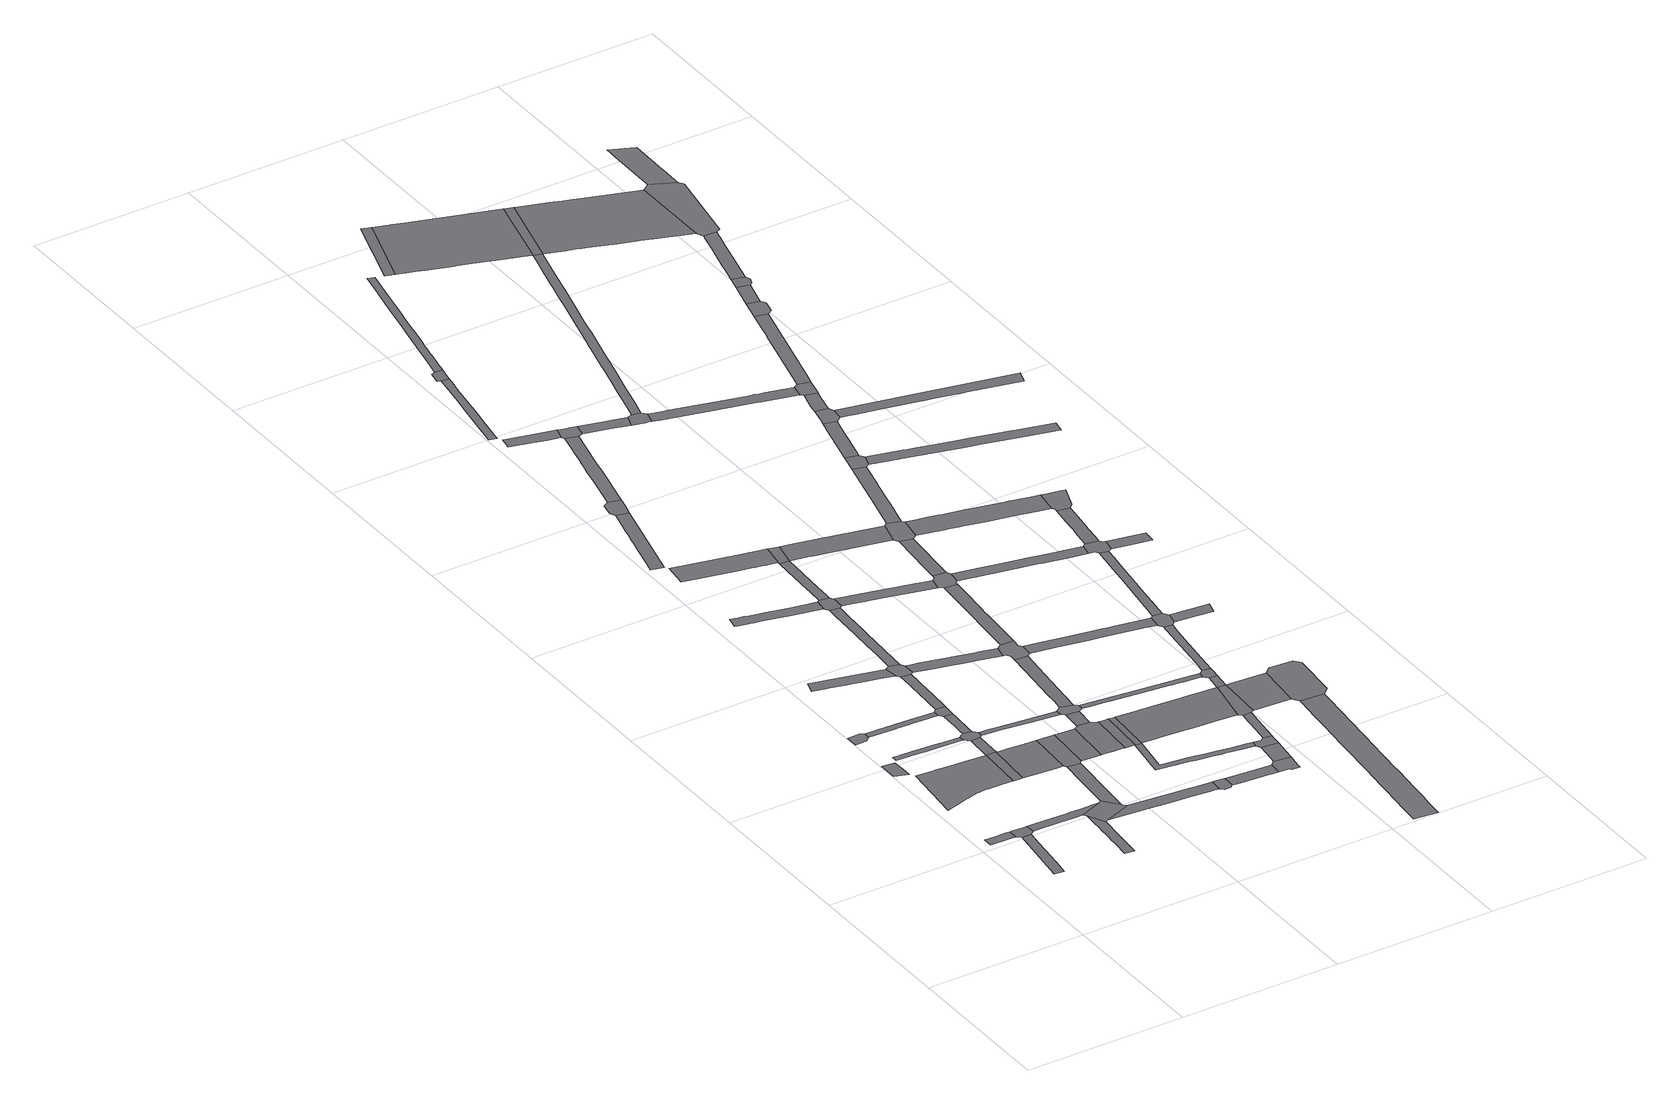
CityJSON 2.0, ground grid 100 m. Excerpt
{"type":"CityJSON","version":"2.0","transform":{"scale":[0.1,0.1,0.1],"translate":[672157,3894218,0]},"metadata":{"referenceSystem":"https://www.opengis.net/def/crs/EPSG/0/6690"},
"CityObjects":{
"road1":{"type":"Road","attributes":{"function":"9","usage":"9","RoadStructureAttribute.widthType":"2","RoadStructureAttribute.width":7.73,"RoadStructureAttribute.sectionType":"1"},"geometry":[{"type":"MultiSurface","lod":"1","boundaries":[[[0,1,2,3,4,5,6]]]}]},
"road2":{"type":"Road","attributes":{"function":"9","usage":"9","RoadStructureAttribute.widthType":"3","RoadStructureAttribute.width":5.12,"RoadStructureAttribute.sectionType":"1"},"geometry":[{"type":"MultiSurface","lod":"1","boundaries":[[[7,8,9,10,11,12,13,14,15]]]}]},
"road3":{"type":"Road","attributes":{"function":"9","usage":"9","RoadStructureAttribute.widthType":"9","RoadStructureAttribute.width":-9999,"RoadStructureAttribute.sectionType":"9"},"geometry":[{"type":"MultiSurface","lod":"1","boundaries":[[[16,17,18,19,3,2,7,15]]]}]},
"road4":{"type":"Road","attributes":{"function":"9","usage":"9","RoadStructureAttribute.widthType":"9","RoadStructureAttribute.width":-9999,"RoadStructureAttribute.sectionType":"9"},"geometry":[{"type":"MultiSurface","lod":"1","boundaries":[[[20,21,22,23,24]]]}]},
"road5":{"type":"Road","attributes":{"function":"9","usage":"9","RoadStructureAttribute.widthType":"9","RoadStructureAttribute.width":-9999,"RoadStructureAttribute.sectionType":"9"},"geometry":[{"type":"MultiSurface","lod":"1","boundaries":[[[25,26,27,28,29,30,31]]]}]},
"road6":{"type":"Road","attributes":{"function":"9","usage":"2","RoadStructureAttribute.widthType":"1","RoadStructureAttribute.width":35.46,"RoadStructureAttribute.sectionType":"9"},"geometry":[{"type":"MultiSurface","lod":"1","boundaries":[[[32,33,34,35,36,37,38,39,40,41,42,43,44,45,46,47,48,49,50]]]}]},
"road7":{"type":"Road","attributes":{"function":"9","usage":"9","RoadStructureAttribute.widthType":"2","RoadStructureAttribute.width":7.73,"RoadStructureAttribute.sectionType":"1"},"geometry":[{"type":"MultiSurface","lod":"1","boundaries":[[[51,52,53,54,55,56,57,58,59,17,16,60,61,62,63]]]}]},
"road8":{"type":"Road","attributes":{"function":"9","usage":"9","RoadStructureAttribute.widthType":"3","RoadStructureAttribute.width":5.75,"RoadStructureAttribute.sectionType":"1"},"geometry":[{"type":"MultiSurface","lod":"1","boundaries":[[[64,65,66,67,68,69,70,71,72,73,74,75,76,77]]]}]},
"road9":{"type":"Road","attributes":{"function":"9","usage":"9","RoadStructureAttribute.widthType":"4","RoadStructureAttribute.width":3.27,"RoadStructureAttribute.sectionType":"1"},"geometry":[{"type":"MultiSurface","lod":"1","boundaries":[[[78,79,80,81,82,83,84,85,86,87,88,89,90,91,92,93]]]}]},
"road10":{"type":"Road","attributes":{"function":"9","usage":"9","RoadStructureAttribute.widthType":"4","RoadStructureAttribute.width":3.64,"RoadStructureAttribute.sectionType":"1"},"geometry":[{"type":"MultiSurface","lod":"1","boundaries":[[[28,94,95,96,97,98,99,100,101,102,103,29]]]}]},
"road11":{"type":"Road","attributes":{"function":"9","usage":"9","RoadStructureAttribute.widthType":"9","RoadStructureAttribute.width":-9999,"RoadStructureAttribute.sectionType":"9"},"geometry":[{"type":"MultiSurface","lod":"1","boundaries":[[[104,32,50,105,106,107]]]}]},
"road12":{"type":"Road","attributes":{"function":"9","usage":"9","RoadStructureAttribute.widthType":"9","RoadStructureAttribute.width":-9999,"RoadStructureAttribute.sectionType":"9"},"geometry":[{"type":"MultiSurface","lod":"1","boundaries":[[[69,68,108,109,110,111,112,113,51,63]]]}]},
"road13":{"type":"Road","attributes":{"function":"9","usage":"9","RoadStructureAttribute.widthType":"3","RoadStructureAttribute.width":5.62,"RoadStructureAttribute.sectionType":"1"},"geometry":[{"type":"MultiSurface","lod":"1","boundaries":[[[32,104,114,115,116,117,118]]]}]},
"road14":{"type":"Road","attributes":{"function":"9","usage":"9","RoadStructureAttribute.widthType":"9","RoadStructureAttribute.width":-9999,"RoadStructureAttribute.sectionType":"9"},"geometry":[{"type":"MultiSurface","lod":"1","boundaries":[[[119,120,121,78,93,117,116,122,123]]]}]},
"road15":{"type":"Road","attributes":{"function":"9","usage":"9","RoadStructureAttribute.widthType":"2","RoadStructureAttribute.width":8.01,"RoadStructureAttribute.sectionType":"1"},"geometry":[{"type":"MultiSurface","lod":"1","boundaries":[[[124,125,126,127,128,129,130,131,132,133,134,135,136,137,138,139,140]]]}]},
"road16":{"type":"Road","attributes":{"function":"3","usage":"2","RoadStructureAttribute.widthType":"1","RoadStructureAttribute.width":35.46,"RoadStructureAttribute.sectionType":"1"},"geometry":[{"type":"MultiSurface","lod":"1","boundaries":[[[106,141,142,143,144,145,146,147,148,149,107]]]}]},
"road17":{"type":"Road","attributes":{"function":"9","usage":"9","RoadStructureAttribute.widthType":"3","RoadStructureAttribute.width":5.62,"RoadStructureAttribute.sectionType":"1"},"geometry":[{"type":"MultiSurface","lod":"1","boundaries":[[[119,150,151,152,153,154,155,156,157,158,120]]]}]},
"road18":{"type":"Road","attributes":{"function":"9","usage":"9","RoadStructureAttribute.widthType":"2","RoadStructureAttribute.width":6.92,"RoadStructureAttribute.sectionType":"1"},"geometry":[{"type":"MultiSurface","lod":"1","boundaries":[[[159,160,161,162,163,164,112,111,165,166,167,168,169]]]}]},
"road19":{"type":"Road","attributes":{"function":"9","usage":"9","RoadStructureAttribute.widthType":"9","RoadStructureAttribute.width":-9999,"RoadStructureAttribute.sectionType":"9"},"geometry":[{"type":"MultiSurface","lod":"1","boundaries":[[[155,154,170,171,172,101,100]]]}]},
"road20":{"type":"Road","attributes":{"function":"9","usage":"9","RoadStructureAttribute.widthType":"2","RoadStructureAttribute.width":7.73,"RoadStructureAttribute.sectionType":"1"},"geometry":[{"type":"MultiSurface","lod":"1","boundaries":[[[173,174,175,176,177,109,108,178,179,180,181,182,183,184,185,186,187]]]}]},
"road21":{"type":"Road","attributes":{"function":"9","usage":"9","RoadStructureAttribute.widthType":"3","RoadStructureAttribute.width":5.62,"RoadStructureAttribute.sectionType":"1"},"geometry":[{"type":"MultiSurface","lod":"1","boundaries":[[[188,189,190,191,192,172,171,193,194,195,196,197,198]]]}]},
"road22":{"type":"Road","attributes":{"function":"9","usage":"9","RoadStructureAttribute.widthType":"9","RoadStructureAttribute.width":-9999,"RoadStructureAttribute.sectionType":"9"},"geometry":[{"type":"MultiSurface","lod":"1","boundaries":[[[199,200,201,202,146,145,159,169]]]}]},
"road23":{"type":"Road","attributes":{"function":"9","usage":"9","RoadStructureAttribute.widthType":"9","RoadStructureAttribute.width":-9999,"RoadStructureAttribute.sectionType":"9"},"geometry":[{"type":"MultiSurface","lod":"1","boundaries":[[[203,204,205,206,135,134,188,198]]]}]},
"road24":{"type":"Road","attributes":{"function":"9","usage":"9","RoadStructureAttribute.widthType":"2","RoadStructureAttribute.width":7.99,"RoadStructureAttribute.sectionType":"1"},"geometry":[{"type":"MultiSurface","lod":"1","boundaries":[[[207,208,209,210,211,212,213,214,215,216,217,218,219,220,221,222,223,224,225,226,227,228]]]}]},
"road25":{"type":"Road","attributes":{"function":"9","usage":"9","RoadStructureAttribute.widthType":"4","RoadStructureAttribute.width":3.3,"RoadStructureAttribute.sectionType":"1"},"geometry":[{"type":"MultiSurface","lod":"1","boundaries":[[[122,229,230,231,232,233,234,235,236,237,123]]]}]},
"road26":{"type":"Road","attributes":{"function":"1","usage":"2","RoadStructureAttribute.widthType":"1","RoadStructureAttribute.width":35.46,"RoadStructureAttribute.sectionType":"7"},"geometry":[{"type":"MultiSurface","lod":"1","boundaries":[[[200,238,239,240,241,201]]]}]},
"road27":{"type":"Road","attributes":{"function":"9","usage":"9","RoadStructureAttribute.widthType":"2","RoadStructureAttribute.width":7.63,"RoadStructureAttribute.sectionType":"1"},"geometry":[{"type":"MultiSurface","lod":"1","boundaries":[[[242,243,244,245,246,247,248,249,250,251,252,253,254]]]}]},
"road28":{"type":"Road","attributes":{"function":"9","usage":"9","RoadStructureAttribute.widthType":"3","RoadStructureAttribute.width":5.48,"RoadStructureAttribute.sectionType":"1"},"geometry":[{"type":"MultiSurface","lod":"1","boundaries":[[[205,255,256,257,258,259,260,261,262,263,264,265,266,267,268,269,270,271,206]]]}]},
"road29":{"type":"Road","attributes":{"function":"9","usage":"9","RoadStructureAttribute.widthType":"9","RoadStructureAttribute.width":-9999,"RoadStructureAttribute.sectionType":"9"},"geometry":[{"type":"MultiSurface","lod":"1","boundaries":[[[272,273,274,240,239,275,276,277,278,279]]]}]},
"road30":{"type":"Road","attributes":{"function":"9","usage":"9","RoadStructureAttribute.widthType":"2","RoadStructureAttribute.width":14.96,"RoadStructureAttribute.sectionType":"1"},"geometry":[{"type":"MultiSurface","lod":"1","boundaries":[[[280,281,282,283,284,285,286,287,288,289,290,291,292]]]}]},
"road31":{"type":"Road","attributes":{"function":"9","usage":"9","RoadStructureAttribute.widthType":"2","RoadStructureAttribute.width":7.03,"RoadStructureAttribute.sectionType":"1"},"geometry":[{"type":"MultiSurface","lod":"1","boundaries":[[[273,272,293,294]]]}]},
"road32":{"type":"Road","attributes":{"function":"9","usage":"9","RoadStructureAttribute.widthType":"9","RoadStructureAttribute.width":-9999,"RoadStructureAttribute.sectionType":"9"},"geometry":[{"type":"MultiSurface","lod":"1","boundaries":[[[243,242,295,296,297,298,299,300]]]}]},
"road33":{"type":"Road","attributes":{"function":"9","usage":"9","RoadStructureAttribute.widthType":"9","RoadStructureAttribute.width":-9999,"RoadStructureAttribute.sectionType":"9"},"geometry":[{"type":"MultiSurface","lod":"1","boundaries":[[[301,302,303,173,187,304,305]]]}]},
"road34":{"type":"Road","attributes":{"function":"9","usage":"9","RoadStructureAttribute.widthType":"9","RoadStructureAttribute.width":-9999,"RoadStructureAttribute.sectionType":"9"},"geometry":[{"type":"MultiSurface","lod":"1","boundaries":[[[306,307,308,228,227,264,263,309]]]}]},
"road35":{"type":"Road","attributes":{"function":"9","usage":"9","RoadStructureAttribute.widthType":"2","RoadStructureAttribute.width":8.01,"RoadStructureAttribute.sectionType":"1"},"geometry":[{"type":"MultiSurface","lod":"1","boundaries":[[[310,311,312,313,314,315,316,317,318,319,320,321,322,323,324,325,204,203]]]}]},
"road36":{"type":"Road","attributes":{"function":"3","usage":"2","RoadStructureAttribute.widthType":"1","RoadStructureAttribute.width":35.46,"RoadStructureAttribute.sectionType":"1"},"geometry":[{"type":"MultiSurface","lod":"1","boundaries":[[[326,279,278,327,328,329,330]]]}]},
"road37":{"type":"Road","attributes":{"function":"9","usage":"9","RoadStructureAttribute.widthType":"9","RoadStructureAttribute.width":-9999,"RoadStructureAttribute.sectionType":"9"},"geometry":[{"type":"MultiSurface","lod":"1","boundaries":[[[293,331,332,333,334,233,232,294]]]}]},
"road38":{"type":"Road","attributes":{"function":"9","usage":"9","RoadStructureAttribute.widthType":"9","RoadStructureAttribute.width":-9999,"RoadStructureAttribute.sectionType":"9"},"geometry":[{"type":"MultiSurface","lod":"1","boundaries":[[[329,335,336,337,338,330]]]}]},
"road39":{"type":"Road","attributes":{"function":"9","usage":"9","RoadStructureAttribute.widthType":"3","RoadStructureAttribute.width":5.39,"RoadStructureAttribute.sectionType":"1"},"geometry":[{"type":"MultiSurface","lod":"1","boundaries":[[[339,340,341,342,343,344,308,307,345,346,347,348,349,350]]]}]},
"road40":{"type":"Road","attributes":{"function":"9","usage":"9","RoadStructureAttribute.widthType":"2","RoadStructureAttribute.width":7.03,"RoadStructureAttribute.sectionType":"1"},"geometry":[{"type":"MultiSurface","lod":"1","boundaries":[[[351,352,353,354,355,334,333,356,357,358,359,360,361,362]]]}]},
"road41":{"type":"Road","attributes":{"function":"9","usage":"9","RoadStructureAttribute.widthType":"2","RoadStructureAttribute.width":7.73,"RoadStructureAttribute.sectionType":"1"},"geometry":[{"type":"MultiSurface","lod":"1","boundaries":[[[363,364,365,366,302,301,367,368,369,370,371,372]]]}]},
"road42":{"type":"Road","attributes":{"function":"9","usage":"9","RoadStructureAttribute.widthType":"4","RoadStructureAttribute.width":3.93,"RoadStructureAttribute.sectionType":"1"},"geometry":[{"type":"MultiSurface","lod":"1","boundaries":[[[373,374,375,376,377,378,379,380,381,335,329,382,383,384,385,386,387,388,389,390,391,392,393,394,395,396,397]]]}]},
"road43":{"type":"Road","attributes":{"function":"9","usage":"9","RoadStructureAttribute.widthType":"9","RoadStructureAttribute.width":-9999,"RoadStructureAttribute.sectionType":"9"},"geometry":[{"type":"MultiSurface","lod":"1","boundaries":[[[289,288,398,339,350,399]]]}]},
"road44":{"type":"Road","attributes":{"function":"9","usage":"9","RoadStructureAttribute.widthType":"2","RoadStructureAttribute.width":7.63,"RoadStructureAttribute.sectionType":"1"},"geometry":[{"type":"MultiSurface","lod":"1","boundaries":[[[400,401,402,403,404,405,406,407,408,409,298,297,410,411,412]]]}]},
"road45":{"type":"Road","attributes":{"function":"9","usage":"9","RoadStructureAttribute.widthType":"2","RoadStructureAttribute.width":7.93,"RoadStructureAttribute.sectionType":"1"},"geometry":[{"type":"MultiSurface","lod":"1","boundaries":[[[413,414,415,416,417,418,419,420]]]}]},
"road46":{"type":"Road","attributes":{"function":"9","usage":"9","RoadStructureAttribute.widthType":"3","RoadStructureAttribute.width":4.62,"RoadStructureAttribute.sectionType":"1"},"geometry":[{"type":"MultiSurface","lod":"1","boundaries":[[[421,422,423,424,425,426,427,428,429,430,431,432,433]]]}]},
"road47":{"type":"Road","attributes":{"function":"9","usage":"9","RoadStructureAttribute.widthType":"9","RoadStructureAttribute.width":-9999,"RoadStructureAttribute.sectionType":"9"},"geometry":[{"type":"MultiSurface","lod":"1","boundaries":[[[434,435,436,316,315,437,438,351,362,439,440]]]}]},
"road48":{"type":"Road","attributes":{"function":"9","usage":"9","RoadStructureAttribute.widthType":"2","RoadStructureAttribute.width":7.99,"RoadStructureAttribute.sectionType":"1"},"geometry":[{"type":"MultiSurface","lod":"1","boundaries":[[[441,442,443,444,445,446,447,448,449,450,451,452,453,306,309]]]}]},
"road49":{"type":"Road","attributes":{"function":"9","usage":"9","RoadStructureAttribute.widthType":"9","RoadStructureAttribute.width":-9999,"RoadStructureAttribute.sectionType":"9"},"geometry":[{"type":"MultiSurface","lod":"1","boundaries":[[[454,455,456,457,458,459,460,461,363,372]]]}]},
"road50":{"type":"Road","attributes":{"function":"3","usage":"2","RoadStructureAttribute.widthType":"1","RoadStructureAttribute.width":35.46,"RoadStructureAttribute.sectionType":"1"},"geometry":[{"type":"MultiSurface","lod":"1","boundaries":[[[337,462,463,464,465,466,467,468,469,470,471,472,473,474,475,476,477,478,479,480,481,338]]]}]},
"road51":{"type":"Road","attributes":{"function":"9","usage":"9","RoadStructureAttribute.widthType":"9","RoadStructureAttribute.width":-9999,"RoadStructureAttribute.sectionType":"9"},"geometry":[{"type":"MultiSurface","lod":"1","boundaries":[[[482,483,484,429,428,485,486,487,488]]]}]},
"road52":{"type":"Road","attributes":{"function":"9","usage":"9","RoadStructureAttribute.widthType":"9","RoadStructureAttribute.width":-9999,"RoadStructureAttribute.sectionType":"9"},"geometry":[{"type":"MultiSurface","lod":"1","boundaries":[[[489,490,491,416,415,400,412,492]]]}]},
"road53":{"type":"Road","attributes":{"function":"9","usage":"9","RoadStructureAttribute.widthType":"4","RoadStructureAttribute.width":3.42,"RoadStructureAttribute.sectionType":"1"},"geometry":[{"type":"MultiSurface","lod":"1","boundaries":[[[493,494,332,331,495,496,497,498,499,500,501,502,503,504,505,506]]]}]},
"road54":{"type":"Road","attributes":{"function":"9","usage":"9","RoadStructureAttribute.widthType":"2","RoadStructureAttribute.width":7.73,"RoadStructureAttribute.sectionType":"1"},"geometry":[{"type":"MultiSurface","lod":"1","boundaries":[[[460,507,508,509,510,461]]]}]},
"road55":{"type":"Road","attributes":{"function":"9","usage":"9","RoadStructureAttribute.widthType":"2","RoadStructureAttribute.width":7.17,"RoadStructureAttribute.sectionType":"1"},"geometry":[{"type":"MultiSurface","lod":"1","boundaries":[[[511,512,513,514,515,516,517,518,519,520,521,522,523,524,525,436,435]]]}]},
"road56":{"type":"Road","attributes":{"function":"9","usage":"9","RoadStructureAttribute.widthType":"9","RoadStructureAttribute.width":-9999,"RoadStructureAttribute.sectionType":"9"},"geometry":[{"type":"MultiSurface","lod":"1","boundaries":[[[526,527,528,529,530,397,396,509,508]]]}]},
"road57":{"type":"Road","attributes":{"function":"9","usage":"9","RoadStructureAttribute.widthType":"2","RoadStructureAttribute.width":14.96,"RoadStructureAttribute.sectionType":"1"},"geometry":[{"type":"MultiSurface","lod":"1","boundaries":[[[350,531,532,533,534,535,536,537,538,539,399]]]}]},
"road58":{"type":"Road","attributes":{"function":"9","usage":"9","RoadStructureAttribute.widthType":"2","RoadStructureAttribute.width":7.73,"RoadStructureAttribute.sectionType":"1"},"geometry":[{"type":"MultiSurface","lod":"1","boundaries":[[[527,540,541,542,543,544,545,546,547,528]]]}]},
"road59":{"type":"Road","attributes":{"function":"9","usage":"9","RoadStructureAttribute.widthType":"9","RoadStructureAttribute.width":-9999,"RoadStructureAttribute.sectionType":"9"},"geometry":[{"type":"MultiSurface","lod":"1","boundaries":[[[548,448,447,549,519,518,550,551,552,553,554]]]}]},
"road60":{"type":"Road","attributes":{"function":"9","usage":"9","RoadStructureAttribute.widthType":"2","RoadStructureAttribute.width":7.93,"RoadStructureAttribute.sectionType":"1"},"geometry":[{"type":"MultiSurface","lod":"1","boundaries":[[[555,556,557,558,559,489,492]]]}]},
"road61":{"type":"Road","attributes":{"function":"9","usage":"9","RoadStructureAttribute.widthType":"3","RoadStructureAttribute.width":4.62,"RoadStructureAttribute.sectionType":"1"},"geometry":[{"type":"MultiSurface","lod":"1","boundaries":[[[560,561,562,563,564,565,566,567,488,487,568,569,570,571,572,573,574,575,576,577,578,579,580,581,582,583]]]}]},
"road62":{"type":"Road","attributes":{"function":"9","usage":"9","RoadStructureAttribute.widthType":"9","RoadStructureAttribute.width":-9999,"RoadStructureAttribute.sectionType":"9"},"geometry":[{"type":"MultiSurface","lod":"1","boundaries":[[[471,470,544,543,584,585]]]}]},
"road63":{"type":"Road","attributes":{"function":"9","usage":"9","RoadStructureAttribute.widthType":"2","RoadStructureAttribute.width":8.01,"RoadStructureAttribute.sectionType":"1"},"geometry":[{"type":"MultiSurface","lod":"1","boundaries":[[[439,586,587,588,589,590,591,592,593,594,595,596,597,598,599,600,601,440]]]}]},
"road64":{"type":"Road","attributes":{"function":"9","usage":"9","RoadStructureAttribute.widthType":"2","RoadStructureAttribute.width":6.54,"RoadStructureAttribute.sectionType":"1"},"geometry":[{"type":"MultiSurface","lod":"1","boundaries":[[[553,602,603,604,605,554]]]}]},
"road65":{"type":"Road","attributes":{"function":"9","usage":"9","RoadStructureAttribute.widthType":"2","RoadStructureAttribute.width":13.67,"RoadStructureAttribute.sectionType":"1"},"geometry":[{"type":"MultiSurface","lod":"1","boundaries":[[[606,607,608,609,610,611,612,613,614,615,616,617,618,619,620,621,622,623,624,625,626,627,628,629,630,631,632,633,634,635,636,637,638,639,640,641,642,643,644]]]}]},
"road66":{"type":"Road","attributes":{"function":"9","usage":"9","RoadStructureAttribute.widthType":"9","RoadStructureAttribute.width":-9999,"RoadStructureAttribute.sectionType":"9"},"geometry":[{"type":"MultiSurface","lod":"1","boundaries":[[[645,646,557,556,647,648,649,650]]]}]},
"road67":{"type":"Road","attributes":{"function":"9","usage":"9","RoadStructureAttribute.widthType":"3","RoadStructureAttribute.width":4.71,"RoadStructureAttribute.sectionType":"1"},"geometry":[{"type":"MultiSurface","lod":"1","boundaries":[[[651,652,653,471,585]]]}]},
"road68":{"type":"Road","attributes":{"function":"9","usage":"9","RoadStructureAttribute.widthType":"9","RoadStructureAttribute.width":-9999,"RoadStructureAttribute.sectionType":"9"},"geometry":[{"type":"MultiSurface","lod":"1","boundaries":[[[654,493,506,652,651,655,656,657,658]]]}]},
"road69":{"type":"Road","attributes":{"function":"9","usage":"9","RoadStructureAttribute.widthType":"9","RoadStructureAttribute.width":-9999,"RoadStructureAttribute.sectionType":"9"},"geometry":[{"type":"MultiSurface","lod":"1","boundaries":[[[536,535,603,602,659,660,661,662]]]}]},
"road70":{"type":"Road","attributes":{"function":"3","usage":"2","RoadStructureAttribute.widthType":"1","RoadStructureAttribute.width":35.46,"RoadStructureAttribute.sectionType":"1"},"geometry":[{"type":"MultiSurface","lod":"1","boundaries":[[[584,663,664,665,585]]]}]},
"road71":{"type":"Road","attributes":{"function":"9","usage":"9","RoadStructureAttribute.widthType":"3","RoadStructureAttribute.width":4.71,"RoadStructureAttribute.sectionType":"1"},"geometry":[{"type":"MultiSurface","lod":"1","boundaries":[[[657,666,667,668,669,670,671,672,673,674,675,676,677,678,679,658]]]}]},
"road72":{"type":"Road","attributes":{"function":"9","usage":"9","RoadStructureAttribute.widthType":"2","RoadStructureAttribute.width":7.99,"RoadStructureAttribute.sectionType":"1"},"geometry":[{"type":"MultiSurface","lod":"1","boundaries":[[[680,681,682,683,684,685,552,551,686,687,688,689,690,691,692,693,694,695,696,697,698,699,700,701]]]}]},
"road73":{"type":"Road","attributes":{"function":"9","usage":"9","RoadStructureAttribute.widthType":"2","RoadStructureAttribute.width":8.11,"RoadStructureAttribute.sectionType":"1"},"geometry":[{"type":"MultiSurface","lod":"1","boundaries":[[[661,702,703,704,705,706,707,708,709,710,711,712,713,714,662]]]}]},
"road74":{"type":"Road","attributes":{"function":"9","usage":"9","RoadStructureAttribute.widthType":"9","RoadStructureAttribute.width":-9999,"RoadStructureAttribute.sectionType":"9"},"geometry":[{"type":"MultiSurface","lod":"1","boundaries":[[[715,716,592,591,676,675,717,718]]]}]},
"road75":{"type":"Road","attributes":{"function":"9","usage":"9","RoadStructureAttribute.widthType":"9","RoadStructureAttribute.width":-9999,"RoadStructureAttribute.sectionType":"9"},"geometry":[{"type":"MultiSurface","lod":"1","boundaries":[[[643,719,720,721,722,664,663,644]]]}]},
"road76":{"type":"Road","attributes":{"function":"9","usage":"9","RoadStructureAttribute.widthType":"9","RoadStructureAttribute.width":-9999,"RoadStructureAttribute.sectionType":"9"},"geometry":[{"type":"MultiSurface","lod":"1","boundaries":[[[723,724,725,726]]]}]},
"road77":{"type":"Road","attributes":{"function":"9","usage":"9","RoadStructureAttribute.widthType":"2","RoadStructureAttribute.width":7.93,"RoadStructureAttribute.sectionType":"1"},"geometry":[{"type":"MultiSurface","lod":"1","boundaries":[[[727,728,729,730,731,732,733,734,735,736,650,649,737,738,739,740,741]]]}]},
"road78":{"type":"Road","attributes":{"function":"9","usage":"9","RoadStructureAttribute.widthType":"9","RoadStructureAttribute.width":-9999,"RoadStructureAttribute.sectionType":"9"},"geometry":[{"type":"MultiSurface","lod":"1","boundaries":[[[742,743,710,709,744,745]]]}]},
"road79":{"type":"Road","attributes":{"function":"9","usage":"9","RoadStructureAttribute.widthType":"2","RoadStructureAttribute.width":8.01,"RoadStructureAttribute.sectionType":"1"},"geometry":[{"type":"MultiSurface","lod":"1","boundaries":[[[746,747,748,718,717]]]}]},
"road80":{"type":"Road","attributes":{"function":"9","usage":"9","RoadStructureAttribute.widthType":"2","RoadStructureAttribute.width":14.96,"RoadStructureAttribute.sectionType":"1"},"geometry":[{"type":"MultiSurface","lod":"1","boundaries":[[[749,750,751,752,753,754,755,756,757,758,759,760,660,659,761,762,763,764,765,766,767,768,769,770,771]]]}]},
"road81":{"type":"Road","attributes":{"function":"9","usage":"9","RoadStructureAttribute.widthType":"3","RoadStructureAttribute.width":5.04,"RoadStructureAttribute.sectionType":"1"},"geometry":[{"type":"MultiSurface","lod":"1","boundaries":[[[772,773,774,775,776,777,778,779,780,781,782,716,715]]]}]},
"road82":{"type":"Road","attributes":{"function":"9","usage":"9","RoadStructureAttribute.widthType":"3","RoadStructureAttribute.width":5.39,"RoadStructureAttribute.sectionType":"1"},"geometry":[{"type":"MultiSurface","lod":"1","boundaries":[[[783,784,785,786,787,788,789,790,791,792,793,794,795,796,797,798,799,800,801,802,803,804,805,806,807,646,645,808,809,810,811,812,813,814,815,816,817,818,819,820,821,822,823]]]}]},
"road83":{"type":"Road","attributes":{"function":"9","usage":"9","RoadStructureAttribute.widthType":"2","RoadStructureAttribute.width":8.11,"RoadStructureAttribute.sectionType":"1"},"geometry":[{"type":"MultiSurface","lod":"1","boundaries":[[[824,825,743,742,826,827,828,829]]]}]},
"road84":{"type":"Road","attributes":{"function":"9","usage":"9","RoadStructureAttribute.widthType":"9","RoadStructureAttribute.width":-9999,"RoadStructureAttribute.sectionType":"9"},"geometry":[{"type":"MultiSurface","lod":"1","boundaries":[[[700,830,779,778,831,832,833,834,835,836,701]]]}]},
"road85":{"type":"Road","attributes":{"function":"9","usage":"9","RoadStructureAttribute.widthType":"9","RoadStructureAttribute.width":-9999,"RoadStructureAttribute.sectionType":"9"},"geometry":[{"type":"MultiSurface","lod":"1","boundaries":[[[837,838,839,840,824,829,841,842]]]}]},
"road86":{"type":"Road","attributes":{"function":"2","usage":"1","RoadStructureAttribute.widthType":"1","RoadStructureAttribute.width":39.15,"RoadStructureAttribute.sectionType":"1"},"geometry":[{"type":"MultiSurface","lod":"1","boundaries":[[[843,844,845,846,847,725,724,848,849,850,851,852,853,854,855,856,784,857,858]]]}]},
"road87":{"type":"Road","attributes":{"function":"9","usage":"9","RoadStructureAttribute.widthType":"2","RoadStructureAttribute.width":6.55,"RoadStructureAttribute.sectionType":"1"},"geometry":[{"type":"MultiSurface","lod":"1","boundaries":[[[859,860,861,862,863,864,836,835,865,866,867,868]]]}]},
"road88":{"type":"Road","attributes":{"function":"9","usage":"9","RoadStructureAttribute.widthType":"2","RoadStructureAttribute.width":8.11,"RoadStructureAttribute.sectionType":"1"},"geometry":[{"type":"MultiSurface","lod":"1","boundaries":[[[869,838,837,870,871,872,873]]]}]},
"road89":{"type":"Road","attributes":{"function":"9","usage":"9","RoadStructureAttribute.widthType":"2","RoadStructureAttribute.width":7.99,"RoadStructureAttribute.sectionType":"1"},"geometry":[{"type":"MultiSurface","lod":"1","boundaries":[[[874,833,832,875,876]]]}]},
"road90":{"type":"Road","attributes":{"function":"9","usage":"9","RoadStructureAttribute.widthType":"9","RoadStructureAttribute.width":-9999,"RoadStructureAttribute.sectionType":"9"},"geometry":[{"type":"MultiSurface","lod":"1","boundaries":[[[872,877,878,879,727,741,873]]]}]},
"road91":{"type":"Road","attributes":{"function":"9","usage":"9","RoadStructureAttribute.widthType":"9","RoadStructureAttribute.width":-9999,"RoadStructureAttribute.sectionType":"9"},"geometry":[{"type":"MultiSurface","lod":"1","boundaries":[[[880,881,882,883,749,771,884,859,868]]]}]},
"road92":{"type":"Road","attributes":{"function":"9","usage":"9","RoadStructureAttribute.widthType":"2","RoadStructureAttribute.width":7.61,"RoadStructureAttribute.sectionType":"1"},"geometry":[{"type":"MultiSurface","lod":"1","boundaries":[[[744,885,886,887,888,889,890,891,892,893,894,895,896,897,898,899,900,901,902,903,745]]]}]},
"road93":{"type":"Road","attributes":{"function":"9","usage":"9","RoadStructureAttribute.widthType":"9","RoadStructureAttribute.width":-9999,"RoadStructureAttribute.sectionType":"9"},"geometry":[{"type":"MultiSurface","lod":"1","boundaries":[[[857,784,783,904]]]}]},
"road94":{"type":"Road","attributes":{"function":"9","usage":"9","RoadStructureAttribute.widthType":"2","RoadStructureAttribute.width":8.11,"RoadStructureAttribute.sectionType":"1"},"geometry":[{"type":"MultiSurface","lod":"1","boundaries":[[[905,906,907,908,909,879,878,910,911]]]}]},
"road95":{"type":"Road","attributes":{"function":"9","usage":"9","RoadStructureAttribute.widthType":"2","RoadStructureAttribute.width":7.63,"RoadStructureAttribute.sectionType":"1"},"geometry":[{"type":"MultiSurface","lod":"1","boundaries":[[[841,912,913,914,915,916,917,918,919,920,921,922,923,924,925,842]]]}]},
"road96":{"type":"Road","attributes":{"function":"9","usage":"9","RoadStructureAttribute.widthType":"9","RoadStructureAttribute.width":-9999,"RoadStructureAttribute.sectionType":"9"},"geometry":[{"type":"MultiSurface","lod":"1","boundaries":[[[905,911,926,927,928,929,930]]]}]},
"road97":{"type":"Road","attributes":{"function":"9","usage":"9","RoadStructureAttribute.widthType":"2","RoadStructureAttribute.width":8.11,"RoadStructureAttribute.sectionType":"1"},"geometry":[{"type":"MultiSurface","lod":"1","boundaries":[[[930,929,931,932,933,934]]]}]},
"road98":{"type":"Road","attributes":{"function":"2","usage":"1","RoadStructureAttribute.widthType":"1","RoadStructureAttribute.width":39.15,"RoadStructureAttribute.sectionType":"1"},"geometry":[{"type":"MultiSurface","lod":"1","boundaries":[[[783,935,936,937,938,939,940,941,942,943,944,945,946,947,948,949,950,951,952,953,954,904]]]}]},
"road99":{"type":"Road","attributes":{"function":"9","usage":"9","RoadStructureAttribute.widthType":"9","RoadStructureAttribute.width":-9999,"RoadStructureAttribute.sectionType":"9"},"geometry":[{"type":"MultiSurface","lod":"1","boundaries":[[[933,955,956,957,958,934]]]}]},
"road100":{"type":"Road","attributes":{"function":"9","usage":"9","RoadStructureAttribute.widthType":"2","RoadStructureAttribute.width":8.11,"RoadStructureAttribute.sectionType":"1"},"geometry":[{"type":"MultiSurface","lod":"1","boundaries":[[[957,959,960,961,962,963,964,965,966,967,968,969,970,971,958]]]}]},
"road101":{"type":"Road","attributes":{"function":"9","usage":"9","RoadStructureAttribute.widthType":"9","RoadStructureAttribute.width":-9999,"RoadStructureAttribute.sectionType":"9"},"geometry":[{"type":"MultiSurface","lod":"1","boundaries":[[[944,965,964,972,973,974,975,976,945]]]}]},
"road102":{"type":"Road","attributes":{"function":"9","usage":"9","RoadStructureAttribute.widthType":"2","RoadStructureAttribute.width":14.88,"RoadStructureAttribute.sectionType":"1"},"geometry":[{"type":"MultiSurface","lod":"1","boundaries":[[[974,977,978,979,980,981,982,983,984,975]]]}]}
},
"vertices":[
[75,1044,0],[173,1042,0],[234,1041,0],[235,1101,0],[209,1102,0],[158,1103,0],[76,1104,0],
[259,1015,0],[237,843,0],[206,609,0],[266,601,0],[279,705,0],[290,786,0],[296,836,0],[299,861,0],[319,1016,0],
[346,1037,0],[343,1097,0],[326,1098,0],[249,1101,0],
[11,1919,0],[91,1888,0],[91,1955,0],[90,2031,0],[10,2038,0],
[8,2346,0],[10,2300,0],[82,2302,0],[108,2327,0],[111,2367,0],[88,2380,0],[8,2380,0],
[549,1828,0],[546,1828,0],[365,1840,0],[327,1843,0],[272,1847,0],[245,1849,0],[212,1851,0],[114,1858,0],[73,1467,0],[103,1476,0],[145,1488,0],[220,1509,0],[235,1514,0],[300,1529,0],[313,1531,0],[357,1535,0],[375,1534,0],[449,1533,0],[531,1528,0],
[801,1087,0],[750,1088,0],[737,1088,0],[679,1089,0],[647,1090,0],[625,1091,0],[592,1091,0],[509,1093,0],[389,1096,0],[369,1037,0],[515,1033,0],[595,1031,0],[661,1030,0],
[701,569,0],[709,662,0],[722,802,0],[727,855,0],[730,901,0],[677,1011,0],[673,947,0],[667,860,0],[665,844,0],[661,791,0],[658,757,0],[656,741,0],[651,685,0],[641,577,0],
[527,2060,0],[425,2065,0],[366,2069,0],[314,2072,0],[272,2074,0],[220,2077,0],[170,2080,0],[169,2080,0],[154,2081,0],[109,2085,0],[109,2048,0],[232,2041,0],[262,2039,0],[289,2038,0],[345,2035,0],[528,2025,0],
[272,2320,0],[287,2320,0],[329,2318,0],[369,2316,0],[386,2316,0],[448,2313,0],[547,2309,0],[548,2349,0],[400,2355,0],[188,2364,0],
[612,1825,0],[567,1526,0],[591,1524,0],[611,1823,0],
[749,914,0],[917,980,0],[896,1004,0],[894,1007,0],[820,1099,0],[803,1089,0],
[612,1826,0],[615,1920,0],[619,1998,0],[559,1993,0],[549,1831,0],
[614,2076,0],[562,2081,0],[543,2069,0],[635,2010,0],[640,2048,0],
[104,2890,0],[179,2872,0],[212,2864,0],[222,2861,0],[270,2850,0],[301,2842,0],[327,2836,0],[374,2824,0],[407,2816,0],[491,2796,0],[576,2775,0],[562,2860,0],[427,2893,0],[422,2894,0],[364,2908,0],[228,2942,0],[126,2966,0],
[700,1516,0],[741,1514,0],[766,1512,0],[816,1509,0],[841,1508,0],[859,1807,0],[787,1812,0],[735,1815,0],[689,1818,0],
[615,2099,0],[618,2156,0],[620,2188,0],[624,2251,0],[625,2282,0],[570,2285,0],[567,2200,0],[566,2182,0],[563,2098,0],
[856,1489,0],[842,1342,0],[837,1284,0],[834,1250,0],[832,1229,0],[827,1173,0],[914,1227,0],[917,1258,0],[919,1285,0],[924,1335,0],[938,1481,0],
[628,2331,0],[630,2367,0],[571,2370,0],
[1438,935,0],[1375,940,0],[1259,951,0],[1174,959,0],[951,977,0],[936,898,0],[999,893,0],[1103,884,0],[1167,879,0],[1229,873,0],[1271,870,0],[1317,865,0],[1374,860,0],[1404,857,0],[1431,855,0],
[592,2752,0],[587,2662,0],[580,2527,0],[577,2484,0],[575,2450,0],[640,2528,0],[641,2548,0],[644,2596,0],[645,2614,0],[648,2666,0],[652,2740,0],
[938,1488,0],[954,1501,0],[972,1801,0],[930,1803,0],
[670,2753,0],[670,2835,0],[654,2862,0],[595,2878,0],
[598,3642,0],[545,3653,0],[492,3664,0],[479,3667,0],[407,3683,0],[329,3701,0],[290,3709,0],[220,3725,0],[206,3729,0],[173,3736,0],[125,3747,0],[107,3671,0],[128,3666,0],[184,3654,0],[195,3652,0],[215,3647,0],[250,3640,0],[279,3633,0],[340,3620,0],[403,3606,0],[612,3561,0],[624,3637,0],
[701,2006,0],[731,2003,0],[947,1978,0],[1116,1959,0],[1112,1995,0],[729,2038,0],[715,2040,0],[703,2041,0],[665,2045,0],
[1048,1495,0],[1078,1493,0],[1098,1793,0],[1067,1795,0],
[254,4957,0],[177,4977,0],[164,4926,0],[135,4807,0],[125,4766,0],[113,4718,0],[104,4683,0],[97,4656,0],[85,4605,0],[79,4582,0],[61,4507,0],[36,4406,0],[113,4386,0],
[663,3021,0],[663,3025,0],[674,3223,0],[674,3225,0],[675,3234,0],[683,3381,0],[683,3382,0],[683,3391,0],[693,3520,0],[631,3531,0],[627,3460,0],[616,3255,0],[613,3209,0],[612,3186,0],[612,3184,0],[608,3117,0],[602,3008,0],
[1206,1806,0],[1125,1813,0],[1125,1809,0],[1082,1493,0],[1152,1488,0],[1218,1484,0],[1225,1483,0],[1245,1783,0],
[199,4192,0],[444,4138,0],[507,4125,0],[530,4120,0],[540,4118,0],[550,4116,0],[587,4107,0],[600,4105,0],[660,4092,0],[684,4240,0],[534,4273,0],[129,4360,0],[108,4211,0],
[1217,1930,0],[1136,1940,0],
[265,5001,0],[283,5071,0],[287,5090,0],[211,5110,0],[178,5091,0],[161,5012,0],
[1510,848,0],[1512,928,0],[1465,932,0],[1451,832,0],[1491,834,0],
[715,3617,0],[699,3641,0],[639,3647,0],[713,3535,0],
[716,2742,0],[766,2730,0],[871,2705,0],[965,2682,0],[1048,2662,0],[1173,2632,0],[1192,2710,0],[1080,2737,0],[1076,2738,0],[934,2772,0],[923,2775,0],[810,2802,0],[780,2809,0],[766,2812,0],[748,2817,0],[714,2825,0],
[1281,1780,0],[1258,1481,0],[1284,1479,0],[1287,1479,0],[1307,1779,0],
[1247,1947,0],[1246,1983,0],[1225,2005,0],[1151,2022,0],
[1326,1473,0],[1326,1474,0],[1327,1477,0],[1347,1776,0],
[659,4078,0],[651,3905,0],[649,3865,0],[648,3844,0],[645,3788,0],[643,3745,0],[700,3664,0],[702,3722,0],[704,3763,0],[708,3844,0],[712,3927,0],[720,4076,0],
[1206,2564,0],[1183,2339,0],[1164,2153,0],[1160,2111,0],[1158,2093,0],[1234,2089,0],[1235,2097,0],[1237,2113,0],[1254,2265,0],[1255,2277,0],[1271,2423,0],[1285,2556,0],
[1801,904,0],[1761,907,0],[1644,917,0],[1547,925,0],[1541,845,0],[1613,839,0],[1696,832,0],[1728,830,0],[1756,827,0],[1794,824,0],
[1810,1158,0],[1710,1173,0],[1643,1184,0],[1594,1191,0],[1559,1197,0],[1502,1206,0],[1452,1213,0],[1338,1230,0],[1289,1237,0],[1286,1476,0],[1260,1312,0],[1257,1294,0],[1252,1260,0],[1243,1204,0],[1350,1188,0],[1364,1186,0],[1398,1181,0],[1446,1174,0],[1480,1169,0],[1582,1153,0],[1630,1145,0],[1657,1141,0],[1774,1123,0],[1833,1114,0],[1839,1153,0],
[660,4089,0],[752,4225,0],
[368,5785,0],[348,5700,0],[331,5628,0],[327,5608,0],[313,5551,0],[309,5534,0],[301,5497,0],[282,5418,0],[266,5347,0],[240,5235,0],[356,5387,0],[379,5490,0],[442,5762,0],
[205,5840,0],[277,5822,0],[357,5802,0],[377,5880,0],[320,5895,0],[185,5928,0],[77,5955,0],[61,5877,0],
[58,5984,0],[61,6001,0],[84,6137,0],[109,6285,0],[127,6394,0],[148,6523,0],[157,6574,0],[167,6635,0],[121,6643,0],[84,6421,0],[64,6305,0],[37,6139,0],[12,5994,0],
[1301,2678,0],[1305,2726,0],[1225,2733,0],[1194,2628,0],[1210,2603,0],[1311,2575,0],[1317,2655,0],
[753,3526,0],[845,3504,0],[857,3501,0],[930,3484,0],[973,3474,0],[991,3469,0],[1250,3408,0],[1269,3486,0],[1197,3503,0],[1174,3508,0],[1087,3529,0],[918,3569,0],[800,3597,0],
[1825,822,0],[1861,819,0],[1871,808,0],[1920,802,0],[1921,816,0],[1927,861,0],[1934,915,0],[1830,928,0],
[1424,1470,0],[1442,1469,0],[1559,1460,0],[1590,1458,0],[1625,1456,0],[1687,1451,0],[1791,1444,0],[1886,1438,0],[1924,1435,0],[1981,1732,0],[1978,1732,0],[1854,1740,0],[1816,1743,0],[1778,1746,0],[1758,1747,0],[1640,1755,0],[1492,1766,0],[1440,1770,0],[1370,1774,0],[1351,1776,0],
[113,6726,0],[97,6648,0],[118,6643,0],[176,6682,0],[180,6701,0],[186,6732,0],[139,6735,0],
[492,5851,0],[458,5860,0],[404,5873,0],[472,5773,0],
[1976,1900,0],[1593,1943,0],[1298,1941,0],[1318,1939,0],[1369,1933,0],[1422,1927,0],[1512,1917,0],[1660,1900,0],[1771,1887,0],[1789,1885,0],[1818,1881,0],[1869,1876,0],[1943,1867,0],[1972,1864,0],
[1944,992,0],[1954,1073,0],[1850,1087,0],[1836,975,0],
[1307,2760,0],[1316,2859,0],[1324,2951,0],[1330,3023,0],[1332,3053,0],[1336,3099,0],[1354,3308,0],[1360,3378,0],[1280,3385,0],[1264,3196,0],[1262,3166,0],[1261,3163,0],[1257,3116,0],[1238,2894,0],[1235,2852,0],
[1962,1138,0],[1964,1153,0],[1911,1160,0],[1890,1146,0],[1847,1152,0],
[722,4075,0],[822,4054,0],[859,4046,0],[956,4025,0],[1310,3949,0],[1349,4093,0],[1304,4103,0],[970,4177,0],[814,4211,0],
[1972,1216,0],[1979,1274,0],[1987,1334,0],[1997,1415,0],[1943,1413,0],[1935,1355,0],[1931,1323,0],[1916,1199,0],
[1292,3503,0],[1266,3404,0],[1361,3395,0],[1378,3409,0],[1388,3488,0],[1373,3514,0],[1294,3522,0],
[652,5729,0],[744,5704,0],[773,5780,0],[690,5801,0],[649,5812,0],
[386,7724,0],[346,7740,0],[345,7737,0],[314,7585,0],[277,7407,0],[247,7259,0],[212,7091,0],[155,6814,0],[197,6786,0],[205,6826,0],[219,6897,0],[220,6901,0],[233,6967,0],[236,6982,0],[248,7039,0],[259,7092,0],[273,7163,0],[275,7175,0],[300,7298,0],[305,7322,0],[321,7398,0],[333,7460,0],[347,7527,0],[386,7721,0],
[2018,1427,0],[2033,1729,0],
[1474,2545,0],[1598,2523,0],[1652,2513,0],[1723,2500,0],[1985,2452,0],[2051,2439,0],[2062,2519,0],[1852,2557,0],[1819,2564,0],[1772,2572,0],[1722,2581,0],[1671,2591,0],[1556,2612,0],[1430,2635,0],[1408,2639,0],[1377,2645,0],
[1410,3900,0],[1331,3920,0],[1303,3623,0],[1296,3549,0],
[2282,1332,0],[2278,1293,0],[2266,1172,0],[2260,1114,0],[2259,1106,0],[2244,956,0],[2239,912,0],[2237,890,0],[2236,876,0],[2226,777,0],[2212,633,0],[2208,588,0],[2198,490,0],[2190,407,0],[2187,374,0],[2181,319,0],[2177,276,0],[2170,199,0],[2168,181,0],[2162,124,0],[2153,22,0],[2302,8,0],[2307,60,0],[2313,124,0],[2319,182,0],[2331,306,0],[2336,359,0],[2340,395,0],[2347,467,0],[2354,544,0],[2361,618,0],[2368,683,0],[2376,769,0],[2387,879,0],[2388,897,0],[2417,1179,0],[2427,1278,0],[2435,1362,0],[2285,1369,0],
[858,5782,0],[805,5792,0],[824,5683,0],[841,5679,0],[859,5674,0],[880,5751,0],
[2045,1831,0],[1997,1837,0],[1981,1735,0],
[1979,1899,0],[2051,1877,0],[2055,1910,0],[2055,1913,0],[2006,1919,0],
[1439,3920,0],[1465,4070,0],[1452,4085,0],[1374,4111,0],
[2254,1413,0],[2284,1712,0],[2233,1715,0],
[2058,1935,0],[2060,1949,0],[2063,1975,0],[2076,2079,0],[2083,2131,0],[2089,2175,0],[2091,2198,0],[2096,2233,0],[2110,2328,0],[2120,2397,0],[2069,2406,0],[2065,2369,0],[2034,2130,0],[2018,2006,0],
[2049,3355,0],[1942,3376,0],[1825,3400,0],[1760,3413,0],[1650,3435,0],[1565,3453,0],[1445,3396,0],[1489,3387,0],[1516,3381,0],[1570,3370,0],[1588,3367,0],[1649,3354,0],[1733,3337,0],[1745,3335,0],[1825,3319,0],[1839,3316,0],[1876,3308,0],[1889,3306,0],[2001,3283,0],[2069,3270,0],[2129,3257,0],[2145,3335,0],
[1495,4260,0],[1507,4313,0],[1540,4448,0],[1552,4495,0],[1557,4516,0],[1557,4517,0],[1579,4607,0],[1590,4653,0],[1512,4673,0],[1462,4472,0],[1432,4348,0],[1428,4331,0],[1422,4306,0],
[2135,2526,0],[2080,2532,0],[2145,2417,0],[2158,2492,0],
[2479,1399,0],[2505,1698,0],[2472,1737,0],[2322,1745,0],
[439,7707,0],[497,7689,0],[648,8164,0],[590,8183,0],
[1700,5548,0],[1587,5575,0],[1541,5587,0],[1494,5598,0],[1479,5602,0],[1446,5610,0],[1401,5621,0],[1005,5720,0],[966,5729,0],[922,5740,0],[898,5664,0],[1115,5610,0],[1430,5532,0],[1469,5522,0],[1683,5469,0],
[1620,4776,0],[1542,4795,0],[1616,4668,0],[1639,4745,0],
[2277,2404,0],[2383,2393,0],[2404,2471,0],
[2232,3902,0],[2181,3913,0],[2105,3930,0],[2090,3933,0],[2054,3941,0],[2036,3945,0],[1783,4000,0],[1718,4014,0],[1679,4023,0],[1656,4028,0],[1597,4041,0],[1538,4054,0],[1600,3885,0],[1611,3882,0],[1637,3877,0],[1684,3866,0],[1707,3861,0],[1848,3830,0],[1911,3817,0],[2023,3792,0],[2037,3789,0],[2126,3769,0],[2209,3751,0],
[2173,2795,0],[2184,2867,0],[2189,2904,0],[2207,3030,0],[2216,3093,0],[2224,3147,0],[2234,3214,0],[2181,3229,0],[2171,3158,0],[2150,3009,0],[2142,2952,0],
[1284,7434,0],[1233,7450,0],[1217,7389,0],[1188,7278,0],[1170,7209,0],[1154,7147,0],[1154,7144,0],[1145,7112,0],[1139,7086,0],[1125,7034,0],[1119,7008,0],[1098,6926,0],[1057,6767,0],[1049,6739,0],[1001,6550,0],[988,6503,0],[981,6473,0],[939,6312,0],[926,6262,0],[918,6230,0],[881,6088,0],[876,6068,0],[854,5983,0],[842,5936,0],[814,5827,0],[886,5889,0],[917,6009,0],[941,6104,0],[957,6164,0],[976,6241,0],[992,6299,0],[1007,6358,0],[1022,6416,0],[1075,6621,0],[1081,6646,0],[1102,6729,0],[1138,6866,0],[1188,7063,0],[1201,7113,0],[1241,7269,0],[1283,7431,0],
[1631,5150,0],[1615,5089,0],[1640,4858,0],[1667,4965,0],[1693,5070,0],[1708,5130,0],
[2167,3250,0],[2247,3223,0],[2259,3232,0],[2274,3310,0],[2261,3313,0],[2247,3336,0],[2168,3349,0],
[1738,5267,0],[1660,5281,0],[1656,5260,0],[1641,5188,0],[1744,5157,0],[1754,5236,0],
[881,8088,0],[828,8105,0],[758,8128,0],[746,8132,0],[650,8163,0],[551,7672,0],[556,7670,0],[607,7654,0],[657,7638,0],[811,7589,0],[833,7582,0],[986,7532,0],[1034,7516,0],[1184,7467,0],[1352,7935,0],[1349,7936,0],
[2219,3715,0],[2203,3600,0],[2195,3545,0],[2193,3531,0],[2191,3514,0],[2181,3446,0],[2254,3389,0],[2266,3471,0],[2279,3563,0],[2299,3703,0],
[1672,5338,0],[1749,5320,0],[1766,5388,0],[1777,5429,0],[1700,5449,0],
[2504,3266,0],[2356,3213,0],[2498,3186,0],
[1803,5532,0],[1806,5546,0],[1729,5565,0],
[2325,3729,0],[2378,3871,0],[2343,3878,0],[2265,3895,0],[2222,3730,0],
[1729,4639,0],[1801,4621,0],[2165,4529,0],[2232,4512,0],[2359,4479,0],[2455,4455,0],[2471,4451,0],[2686,4396,0],[2699,4475,0],[2484,4530,0],[2463,4536,0],[2354,4563,0],[2224,4596,0],[2169,4610,0],[2094,4629,0],[2018,4649,0],[1933,4670,0],[1877,4685,0],[1854,4690,0],
[1409,7916,0],
[1909,6276,0],[1875,6143,0],[1862,6090,0],[1848,6035,0],[1737,5593,0],[1814,5576,0],[1986,6256,0],
[1798,5145,0],[1834,5137,0],[1872,5129,0],[1980,5106,0],[2065,5087,0],[2121,5075,0],[2151,5069,0],[2238,5050,0],[2290,5038,0],[2426,5009,0],[2476,4998,0],[2789,4929,0],[2812,5007,0],[2217,5136,0],
[2017,6276,0],[2035,6354,0],[2027,6372,0],[2020,6387,0],[1942,6407,0],
[2030,6429,0],[2042,6478,0],[2062,6556,0],[1985,6576,0],
[1287,7433,0],[1404,7394,0],[1465,7375,0],[1493,7366,0],[1527,7354,0],[1681,7302,0],[1790,7265,0],[1804,7260,0],[1873,7236,0],[2100,7159,0],[2099,7684,0],[2063,7697,0],[1984,7724,0],[1906,7750,0],[1807,7784,0],[1726,7812,0],[1671,7830,0],[1598,7854,0],[1431,7908,0],[1412,7915,0],
[2083,6571,0],[2098,6609,0],[2084,6641,0],[2006,6661,0],
[2135,6846,0],[2154,6918,0],[2166,6966,0],[2188,7052,0],[2192,7072,0],[2202,7109,0],[2121,7116,0],[2115,7093,0],[2100,7032,0],[2088,6984,0],[2068,6905,0],[2045,6814,0],[2034,6773,0],
[2228,7122,0],[2318,7618,0],[2296,7647,0],[2147,7719,0],[2127,7704,0],
[2298,7792,0],[2298,7811,0],[2299,7883,0],[2301,8070,0],[2152,8134,0],[2150,8010,0],[2148,7817,0],[2148,7768,0]
]}
